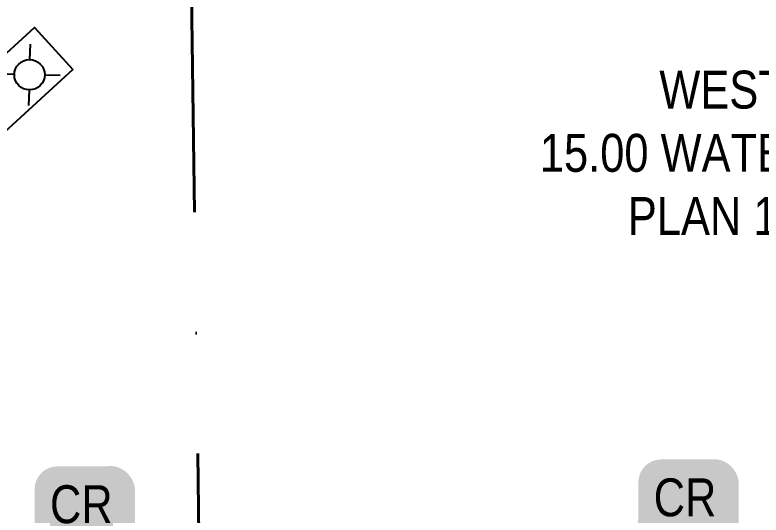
# Model space of a CAD drawing. Extents: x 57693 to 70573, y 5994359 to 6008381.
# Drawn here: x 63164.4 to 63361.1, y 6001813.7 to 6001945.6 of the extents above; entities that cross this region are included whole.
import ezdxf

# ---------------------------------------------------------------- set-up
doc = ezdxf.new("R2010")
doc.units = 0
doc.header["$LTSCALE"] = 5
doc.header["$PDSIZE"] = -3
doc.linetypes.add('DASHDOT', pattern=[25.4, 12.7, -6.35, 0, -6.35])
doc.layers.get('Defpoints').update_dxf_attribs({"color": 9})
doc.layers.add('AS-RECON EXISTING', color=151, linetype='DASHDOT', lineweight=40)
doc.layers.add('F-RW-T', color=190, linetype='Continuous', lineweight=9)
for name, color, linetype in [('F-RW', 190, 'Continuous'), ('F-WS-S', 8, 'Continuous'), ('P-APEX RECON PAY ITEMS', 240, 'Continuous')]:
    doc.layers.add(name, color=color, linetype=linetype)
doc.styles.add('80', font='ARIALN.TTF', dxfattribs={"height": 10})
doc.styles.add('80CG', font='ARIALN.TTF', dxfattribs={"height": 10})
doc.dimstyles.new('Compass 5 000', dxfattribs={"dimscale": 5, "dimtxt": 9, "dimasz": 2, "dimexe": 0.2, "dimexo": 0.0625, "dimgap": 0.5, "dimtad": 0, "dimtih": 1, "dimtoh": 1, "dimzin": 0, "dimdsep": 46, "dimtxsty": '80CG', "dimcen": 0.1, "dimse1": 1, "dimse2": 1, "dimclrd": 256, "dimclrt": 256, "dimaunit": 1, "dimadec": 4, "dimazin": 0, "dimtfac": 0.06, "dimtofl": 0, "dimtmove": 0, "dimatfit": 1, "dimfxl": 0.2, "dimtolj": 1, "dimtzin": 0, "dimlwd": -1, "dimarcsym": 0})

# ---------------------------------------------------------------- blocks, each defined once
blk = doc.blocks.new('*D482')
at = {"layer": 'Defpoints', "color": 0, "transparency": 16777216}
for p in [(63450.59, 6002003.36), (63465.6, 6002003.57), (63451.91, 6001909.44)]:
    blk.add_point(p, dxfattribs=at)
at = {"layer": 'F-RW-T', "transparency": 16777216}
for p, q in [((63476.91, 6001909.79), (63486.91, 6001909.93)), ((63441.91, 6001909.3), (63431.91, 6001909.17))]:
    blk.add_line(p, q, dxfattribs=at)
for points in [[(63476.89, 6001911.46), (63476.94, 6001908.13), (63466.91, 6001909.65)], [(63441.88, 6001910.97), (63441.93, 6001907.64), (63451.91, 6001909.44)]]:
    blk.add_solid(points, dxfattribs=at)
at = {"layer": 'F-RW-T', "transparency": 16777216, "insert": (63366.42, 6001909.17), "char_height": 10, "attachment_point": 5, "style": '80CG'}
blk.add_mtext('\\A1;WESTLOCK\\P15.00 WATER LINE R/W\\PPLAN 172 2604', dxfattribs=at)
blk = doc.blocks.new('GABD')
for p, q in [((0, 0.808), (0, 1.616)), ((-0.808, 0), (-1.616, 0)), ((1.616, 0), (0.808, 0)), ((0, -0.808), (0, -1.616))]:
    blk.add_line(p, q)
blk.add_circle((0, 0), 0.8)
blk = doc.blocks.new('*U1757')
at = {"true_color": 0xffffa8}
h = blk.add_hatch(color=51, dxfattribs=at)
edge = h.paths.add_edge_path()
edge.add_line((-6.5, -11.5), (6.5, -11.5))
edge.add_arc((6.5, -5.5), 6, 270, 360)
edge.add_line((12.5, -5.5), (12.5, 4))
edge.add_arc((6.5, 4), 6, 0, 90)
edge.add_line((6.5, 10), (-6.5, 10))
edge.add_arc((-6.5, 4), 6, 90, 180)
edge.add_line((-12.5, 4), (-12.5, -5.5))
edge.add_arc((-6.5, -5.5), 6, 180, 270)
at = {"color": 240, "flags": 128}
blk.add_lwpolyline([(-6.5, -11.5, 3, 3, 0), (6.5, -11.5, 3, 3, 0.414214), (12.5, -5.5, 3, 3, 0), (12.5, 4, 3, 0, 0.414214), (6.5, 10, 0, 0, 0), (-6.5, 10, 0, 0, 0.414214), (-12.5, 4, 0, 0, 0), (-12.5, -5.5, 0, 3, 0.414214)], format="xyseb", close=True, dxfattribs=at)
for points in [[(-1.54, -33.93, 0, 10, 0), (0, 0, 5, 5, 0)], [(11.03, -3.01, 0, 10, 0), (0, 0, 5, 5, 0)]]:
    blk.add_lwpolyline(points, format="xyseb", dxfattribs=at)
at = {"color": 4, "style": '80'}
blk.add_attdef('OTHER_001', (-14.7, -5), '', height=10, dxfattribs=at)

msp = doc.modelspace()

# ---------------------------------------------------------------- linework, layer by layer
at = {"layer": 'AS-RECON EXISTING', "flags": 128}
msp.add_lwpolyline([(63213.435, 6001766.459), (63202.786, 6002552.336), (63428.759, 6002555.845)], dxfattribs=at)
at = {"layer": 'F-RW', "flags": 128}
msp.add_lwpolyline([(63049.096, 6001739.486), (63047.813, 6001830.684), (63169.511, 6001942.289), (63179.642, 6001931.253), (63062.897, 6001824.186), (63064.088, 6001739.709)], dxfattribs=at)

# ---------------------------------------------------------------- block references
at = {"layer": 'F-WS-S', "color": 3, "xscale": 4.996261984999968, "yscale": 4.996261984999968, "zscale": 4.996261984999968, "rotation": 358.3685995525098}
msp.add_blockref('GABD', (63168.206, 6001929.826), dxfattribs=at)
at = {"layer": 'P-APEX RECON PAY ITEMS'}
ref = msp.add_blockref('*U1757', (63341.25, 6001818.374), dxfattribs=dict(at, xscale=0.999252397, yscale=0.999252397, zscale=0.999252397))
ref.add_attrib('OTHER_001', 'CR', (63332.794, 6001813.374), dxfattribs={"layer": '0', "color": 4, "height": 9.9925, "style": '80'})
ref = msp.add_blockref('*U1757', (63182.061, 6001816.562), dxfattribs=dict(at, xscale=0.999252397, yscale=0.999252397, zscale=0.999252397))
ref.add_attrib('OTHER_001', 'CR', (63173.606, 6001811.563), dxfattribs={"layer": '0', "color": 4, "height": 9.9925, "style": '80'})

# ---------------------------------------------------------------- dimensions: what is measured, and where the dimension line sits
at = {"layer": 'F-RW-T'}
dim = msp.add_linear_dim(base=(63451.906, 6001909.444), p1=(63465.602, 6002003.573), p2=(63450.594, 6002003.363), angle=180.80004, text='WESTLOCK\\P15.00 WATER LINE R/W\\PPLAN 172 2604', dimstyle='Compass 5 000', dxfattribs=at)
dim.commit()
dim.dimension.update_dxf_attribs({"geometry": '*D482', "text_midpoint": (63366.417, 6001909.165), "dimtype": 161})

doc.saveas('drawing.dxf')
